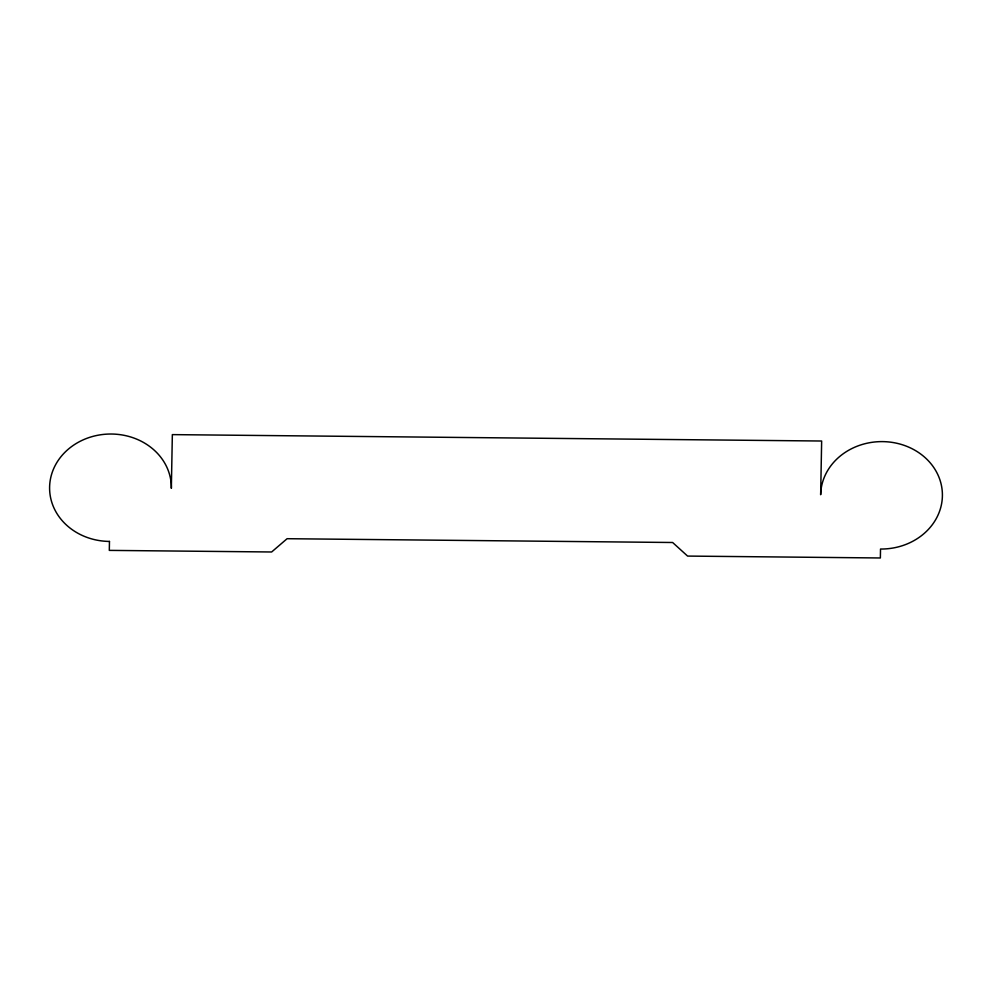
<?xml version="1.0" encoding="UTF-8"?>
<svg xmlns="http://www.w3.org/2000/svg" width="992" height="992" viewBox="0 0 992 992"><rect width="100%" height="100%" fill="white"/><g stroke="black" fill="none" stroke-linecap="round" stroke-linejoin="round"><path stroke-width="1.49" d="M109.467 541.434L109.306 550.386L271.634 551.986L287.097 538.706L672.626 542.5L687.592 556.078L880.363 557.975L880.524 549.035A60.884 53.704 -1.2 0 0 942.4 495.926A60.884 53.704 -1.2 0 0 882.533 441.614A60.884 53.704 -1.2 0 0 820.657 494.723L821.649 441.018L172.348 434.62L171.343 488.324A60.884 53.704 -1.2 0 0 111.476 434.025A60.884 53.704 -1.2 0 0 49.6 487.122A60.884 53.704 -1.2 0 0 109.467 541.434"/></g></svg>
